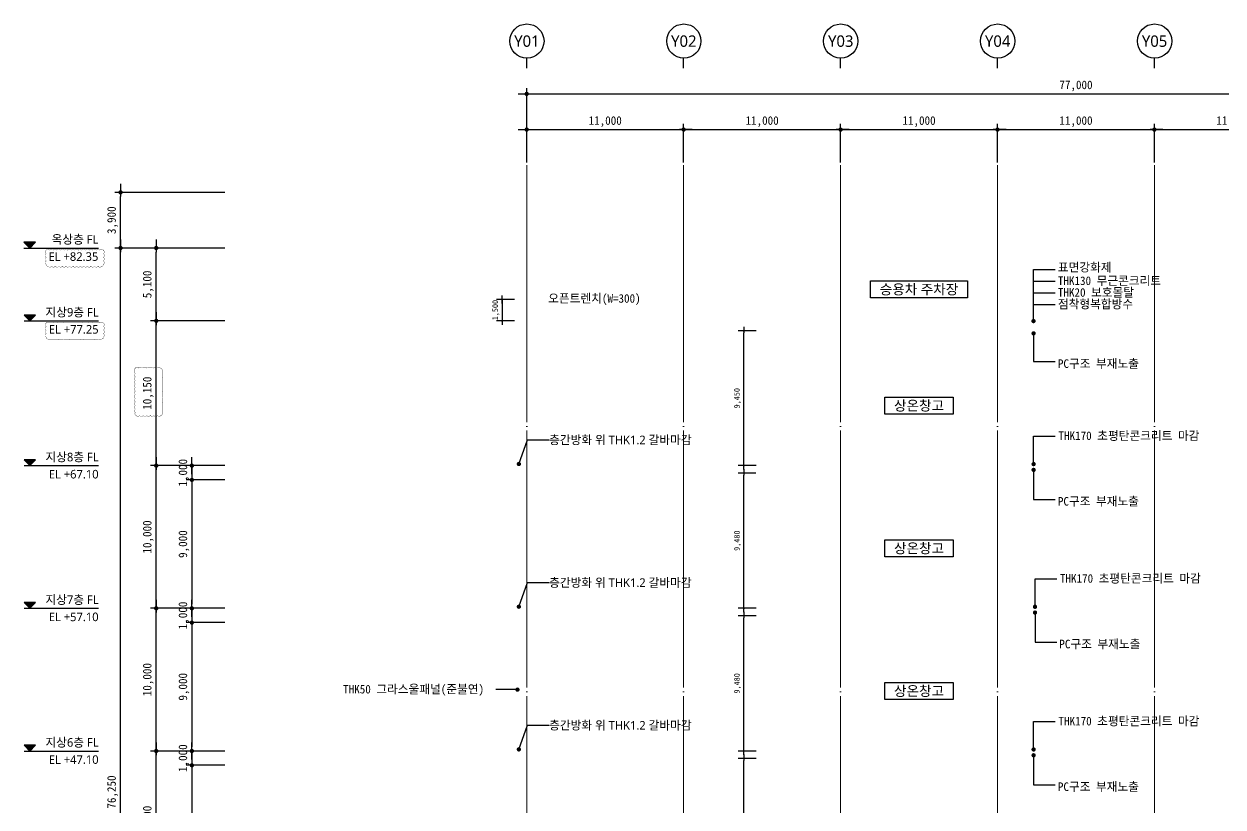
# Model space of a CAD drawing. Header units: inches. Extents: x -1307703 to -645498, y 230939 to 338158.
# Drawn here: x -971703 to -887655, y 283283 to 338158 of the extents above; entities that cross this region are included whole.
import ezdxf
from ezdxf.enums import TextEntityAlignment as Align

# ---------------------------------------------------------------- set-up
doc = ezdxf.new("R2010")
doc.units = ezdxf.units.IN
doc.header["$MEASUREMENT"] = 0
doc.linetypes.add('CEN', pattern=[62, 60, -1, 0, -1])
doc.layers.get('0').update_dxf_attribs({"linetype": 'CONTINUOUS'})
for name, color, linetype, lineweight in [('A-CNTL', 1, 'CEN', 15), ('A-DIMS', 7, 'CONTINUOUS', 25), ('A-MKXS-LEAD', 7, 'CONTINUOUS', 25), ('A-MKXS-TEXT1', 3, 'CONTINUOUS', 25), ('A-MKXX-NAME', 3, 'CONTINUOUS', 25), ('A-MKXX-SYMB', 7, 'CONTINUOUS', 25), ('A-XXXX-SYMB', 7, 'CONTINUOUS', 25), ('A-XXXX-TXT1', 3, 'CONTINUOUS', 25), ('A-XXXX-TXT2', 3, 'CONTINUOUS', 25), ('REV-202205', 20, 'CONTINUOUS', 25)]:
    doc.layers.add(name, color=color, linetype=linetype, lineweight=lineweight)
doc.styles.add('HY울릉도L', font='')
doc.styles.add('돋움', font='')
doc.styles.add('돋움체', font='')
doc.styles.add('맑은고딕', font='malgun.ttf')
doc.styles.get('HY울릉도L').set_extended_font_data('HYwulM')
doc.styles.get('돋움').set_extended_font_data('DotumChe')
doc.styles.get('돋움체').set_extended_font_data('DotumChe')
doc.dimstyles.new('CDIM', dxfattribs={"dimtxt": 3, "dimasz": 1.5, "dimexe": 2, "dimexo": 1, "dimgap": 1, "dimtad": 1, "dimdec": 0, "dimrnd": 0.5, "dimzin": 0, "dimdsep": 32, "dimlunit": 6, "dimtxsty": 'HY울릉도L', "dimblk1": '_CIDOT', "dimblk2": '_CIDOT', "dimsah": 1, "dimcen": 5.5, "dimclrd": 2, "dimclre": 2, "dimclrt": 7, "dimadec": 0, "dimazin": 0, "dimtfac": 1, "dimtdec": 0, "dimtix": 1, "dimtmove": 2, "dimatfit": 1, "dimldrblk": '_CIDOT', "dimfxl": 1, "dimtolj": 1, "dimtzin": 0, "dimlwd": -1, "dimarcsym": 0})

# ---------------------------------------------------------------- blocks, each defined once
blk = doc.blocks.new('_CIDOT')
at = {"color": 0, "linetype": 'ByBlock'}
blk.add_line((2, 0), (-1, 0), dxfattribs=at)
at = {"color": 0, "linetype": 'ByBlock', "const_width": 0.5}
blk.add_lwpolyline([(-0.25, 0, 1), (0.25, 0, 1)], format="xyb", close=True, dxfattribs=at)
blk = doc.blocks.new('*D33')
at = {"layer": 'A-DIMS', "lineweight": -2, "transparency": 16777216}
for p, q in [((-925463, 328458), (-925463, 331158)), ((-914463, 328458), (-914463, 331158))]:
    blk.add_line(p, q, dxfattribs=at)
at = {"layer": 'A-DIMS', "transparency": 16777216}
blk.add_line((-925163, 330758), (-914763, 330758), dxfattribs=at)
at = {"layer": 'A-DIMS', "transparency": 16777216, "xscale": 300, "yscale": 300, "zscale": 300, "rotation": 180}
blk.add_blockref('_CIDOT', (-925463, 330758), dxfattribs=at)
at = {"layer": 'A-DIMS', "transparency": 16777216, "xscale": 300, "yscale": 300, "zscale": 300}
blk.add_blockref('_CIDOT', (-914463, 330758), dxfattribs=at)
at = {"layer": 'A-DIMS', "color": 3, "transparency": 16777216, "insert": (-919963, 331315), "char_height": 600, "attachment_point": 5, "style": '돋움체'}
blk.add_mtext('\\A1;11,000', dxfattribs=at)
blk = doc.blocks.new('*D34')
at = {"layer": 'A-DIMS', "lineweight": -2, "transparency": 16777216}
for p, q in [((-914463, 328458), (-914463, 331158)), ((-903463, 328458), (-903463, 331158))]:
    blk.add_line(p, q, dxfattribs=at)
at = {"layer": 'A-DIMS', "transparency": 16777216}
blk.add_line((-914163, 330758), (-903763, 330758), dxfattribs=at)
at = {"layer": 'A-DIMS', "transparency": 16777216, "xscale": 300, "yscale": 300, "zscale": 300, "rotation": 180}
blk.add_blockref('_CIDOT', (-914463, 330758), dxfattribs=at)
at = {"layer": 'A-DIMS', "transparency": 16777216, "xscale": 300, "yscale": 300, "zscale": 300}
blk.add_blockref('_CIDOT', (-903463, 330758), dxfattribs=at)
at = {"layer": 'A-DIMS', "color": 3, "transparency": 16777216, "insert": (-908963, 331315), "char_height": 600, "attachment_point": 5, "style": '돋움체'}
blk.add_mtext('\\A1;11,000', dxfattribs=at)
blk = doc.blocks.new('*D35')
at = {"layer": 'A-DIMS', "lineweight": -2, "transparency": 16777216}
for p, q in [((-903463, 328458), (-903463, 331158)), ((-892463, 328458), (-892463, 331158))]:
    blk.add_line(p, q, dxfattribs=at)
at = {"layer": 'A-DIMS', "transparency": 16777216}
blk.add_line((-903163, 330758), (-892763, 330758), dxfattribs=at)
at = {"layer": 'A-DIMS', "transparency": 16777216, "xscale": 300, "yscale": 300, "zscale": 300, "rotation": 180}
blk.add_blockref('_CIDOT', (-903463, 330758), dxfattribs=at)
at = {"layer": 'A-DIMS', "transparency": 16777216, "xscale": 300, "yscale": 300, "zscale": 300}
blk.add_blockref('_CIDOT', (-892463, 330758), dxfattribs=at)
at = {"layer": 'A-DIMS', "color": 3, "transparency": 16777216, "insert": (-897963, 331315), "char_height": 600, "attachment_point": 5, "style": '돋움체'}
blk.add_mtext('\\A1;11,000', dxfattribs=at)
blk = doc.blocks.new('*D36')
at = {"layer": 'A-DIMS', "lineweight": -2, "transparency": 16777216}
for p, q in [((-892463, 328458), (-892463, 331158)), ((-881463, 328458), (-881463, 331158))]:
    blk.add_line(p, q, dxfattribs=at)
at = {"layer": 'A-DIMS', "transparency": 16777216}
blk.add_line((-892163, 330758), (-881763, 330758), dxfattribs=at)
at = {"layer": 'A-DIMS', "transparency": 16777216, "xscale": 300, "yscale": 300, "zscale": 300, "rotation": 180}
blk.add_blockref('_CIDOT', (-892463, 330758), dxfattribs=at)
at = {"layer": 'A-DIMS', "transparency": 16777216, "xscale": 300, "yscale": 300, "zscale": 300}
blk.add_blockref('_CIDOT', (-881463, 330758), dxfattribs=at)
at = {"layer": 'A-DIMS', "color": 3, "transparency": 16777216, "insert": (-886963, 331315), "char_height": 600, "attachment_point": 5, "style": '돋움체'}
blk.add_mtext('\\A1;11,000', dxfattribs=at)
blk = doc.blocks.new('*D40')
at = {"layer": 'A-DIMS', "lineweight": -2, "transparency": 16777216}
for p, q in [((-936463, 328458), (-936463, 331158)), ((-925463, 328458), (-925463, 331158))]:
    blk.add_line(p, q, dxfattribs=at)
at = {"layer": 'A-DIMS', "transparency": 16777216}
blk.add_line((-936163, 330758), (-925763, 330758), dxfattribs=at)
at = {"layer": 'A-DIMS', "transparency": 16777216, "xscale": 300, "yscale": 300, "zscale": 300, "rotation": 180}
blk.add_blockref('_CIDOT', (-936463, 330758), dxfattribs=at)
at = {"layer": 'A-DIMS', "transparency": 16777216, "xscale": 300, "yscale": 300, "zscale": 300}
blk.add_blockref('_CIDOT', (-925463, 330758), dxfattribs=at)
at = {"layer": 'A-DIMS', "color": 3, "transparency": 16777216, "insert": (-930963, 331315), "char_height": 600, "attachment_point": 5, "style": '돋움체'}
blk.add_mtext('\\A1;11,000', dxfattribs=at)
blk = doc.blocks.new('*D43')
at = {"layer": 'A-DIMS', "lineweight": -2, "transparency": 16777216}
for p, q in [((-936463, 328458), (-936463, 333658)), ((-859463, 328458), (-859463, 333658))]:
    blk.add_line(p, q, dxfattribs=at)
at = {"layer": 'A-DIMS', "transparency": 16777216}
blk.add_line((-936163, 333258), (-859763, 333258), dxfattribs=at)
at = {"layer": 'A-DIMS', "transparency": 16777216, "xscale": 300, "yscale": 300, "zscale": 300, "rotation": 180}
blk.add_blockref('_CIDOT', (-936463, 333258), dxfattribs=at)
at = {"layer": 'A-DIMS', "transparency": 16777216, "xscale": 300, "yscale": 300, "zscale": 300}
blk.add_blockref('_CIDOT', (-859463, 333258), dxfattribs=at)
at = {"layer": 'A-DIMS', "color": 3, "transparency": 16777216, "insert": (-897963, 333815), "char_height": 600, "attachment_point": 5, "style": '돋움체'}
blk.add_mtext('\\A1;77,000', dxfattribs=at)
blk = doc.blocks.new('*D119')
at = {"layer": 'A-DIMS', "lineweight": -2, "transparency": 16777216}
for p, q in [((-957633, 287208), (-962833, 287208)), ((-957633, 277208), (-962833, 277208))]:
    blk.add_line(p, q, dxfattribs=at)
at = {"layer": 'A-DIMS', "transparency": 16777216}
blk.add_line((-962433, 277508), (-962433, 286908), dxfattribs=at)
at = {"layer": 'A-DIMS', "transparency": 16777216, "xscale": 300, "yscale": 300, "zscale": 300}
for p, rotation in [((-962433, 287208), 90), ((-962433, 277208), 270)]:
    blk.add_blockref('_CIDOT', p, dxfattribs=dict(at, rotation=rotation))
at = {"layer": 'A-DIMS', "color": 3, "transparency": 16777216, "insert": (-962990, 282208), "char_height": 600, "attachment_point": 5, "rotation": 90, "style": '돋움체'}
blk.add_mtext('\\A1;10,000', dxfattribs=at)
blk = doc.blocks.new('*D120')
at = {"layer": 'A-DIMS', "lineweight": -2, "transparency": 16777216}
for p, q in [((-957633, 297208), (-962833, 297208)), ((-957633, 287208), (-962833, 287208))]:
    blk.add_line(p, q, dxfattribs=at)
at = {"layer": 'A-DIMS', "transparency": 16777216}
blk.add_line((-962433, 287508), (-962433, 296908), dxfattribs=at)
at = {"layer": 'A-DIMS', "transparency": 16777216, "xscale": 300, "yscale": 300, "zscale": 300}
for p, rotation in [((-962433, 297208), 90), ((-962433, 287208), 270)]:
    blk.add_blockref('_CIDOT', p, dxfattribs=dict(at, rotation=rotation))
at = {"layer": 'A-DIMS', "color": 3, "transparency": 16777216, "insert": (-962990, 292208), "char_height": 600, "attachment_point": 5, "rotation": 90, "style": '돋움체'}
blk.add_mtext('\\A1;10,000', dxfattribs=at)
blk = doc.blocks.new('*D121')
at = {"layer": 'A-DIMS', "lineweight": -2, "transparency": 16777216}
for p, q in [((-957633, 307208), (-962833, 307208)), ((-957633, 297208), (-962833, 297208))]:
    blk.add_line(p, q, dxfattribs=at)
at = {"layer": 'A-DIMS', "transparency": 16777216}
blk.add_line((-962433, 297508), (-962433, 306908), dxfattribs=at)
at = {"layer": 'A-DIMS', "transparency": 16777216, "xscale": 300, "yscale": 300, "zscale": 300}
for p, rotation in [((-962433, 307208), 90), ((-962433, 297208), 270)]:
    blk.add_blockref('_CIDOT', p, dxfattribs=dict(at, rotation=rotation))
at = {"layer": 'A-DIMS', "color": 3, "transparency": 16777216, "insert": (-962990, 302208), "char_height": 600, "attachment_point": 5, "rotation": 90, "style": '돋움체'}
blk.add_mtext('\\A1;10,000', dxfattribs=at)
blk = doc.blocks.new('*D122')
at = {"layer": 'A-DIMS', "lineweight": -2, "transparency": 16777216}
for p, q in [((-957633, 322458), (-965333, 322458)), ((-957633, 246208), (-965333, 246208))]:
    blk.add_line(p, q, dxfattribs=at)
at = {"layer": 'A-DIMS', "transparency": 16777216}
blk.add_line((-964933, 246508), (-964933, 322158), dxfattribs=at)
at = {"layer": 'A-DIMS', "transparency": 16777216, "xscale": 300, "yscale": 300, "zscale": 300}
for p, rotation in [((-964933, 322458), 90), ((-964933, 246208), 270)]:
    blk.add_blockref('_CIDOT', p, dxfattribs=dict(at, rotation=rotation))
at = {"layer": 'A-DIMS', "color": 3, "transparency": 16777216, "insert": (-965490, 284333), "char_height": 600, "attachment_point": 5, "rotation": 90, "style": '돋움체'}
blk.add_mtext('\\A1;76,250', dxfattribs=at)
blk = doc.blocks.new('*D123')
at = {"layer": 'A-DIMS', "lineweight": -2, "transparency": 16777216}
for p, q in [((-957633, 317358), (-962833, 317358)), ((-957633, 307208), (-962833, 307208))]:
    blk.add_line(p, q, dxfattribs=at)
at = {"layer": 'A-DIMS', "transparency": 16777216}
blk.add_line((-962433, 307508), (-962433, 317058), dxfattribs=at)
at = {"layer": 'A-DIMS', "transparency": 16777216, "xscale": 300, "yscale": 300, "zscale": 300}
for p, rotation in [((-962433, 317358), 90), ((-962433, 307208), 270)]:
    blk.add_blockref('_CIDOT', p, dxfattribs=dict(at, rotation=rotation))
at = {"layer": 'A-DIMS', "color": 3, "transparency": 16777216, "insert": (-962990, 312283), "char_height": 600, "attachment_point": 5, "rotation": 90, "style": '돋움체'}
blk.add_mtext('\\A1;10,150', dxfattribs=at)
blk = doc.blocks.new('*D124')
at = {"layer": 'A-DIMS', "lineweight": -2, "transparency": 16777216}
for p, q in [((-957633, 322458), (-962833, 322458)), ((-957633, 317358), (-962833, 317358))]:
    blk.add_line(p, q, dxfattribs=at)
at = {"layer": 'A-DIMS', "transparency": 16777216}
blk.add_line((-962433, 317658), (-962433, 322158), dxfattribs=at)
at = {"layer": 'A-DIMS', "transparency": 16777216, "xscale": 300, "yscale": 300, "zscale": 300}
for p, rotation in [((-962433, 322458), 90), ((-962433, 317358), 270)]:
    blk.add_blockref('_CIDOT', p, dxfattribs=dict(at, rotation=rotation))
at = {"layer": 'A-DIMS', "color": 3, "transparency": 16777216, "insert": (-962990, 319908), "char_height": 600, "attachment_point": 5, "rotation": 90, "style": '돋움체'}
blk.add_mtext('\\A1;5,100', dxfattribs=at)
blk = doc.blocks.new('*D96')
at = {"layer": 'A-DIMS', "lineweight": -2, "transparency": 16777216}
for p, q in [((-957633, 326358), (-965333, 326358)), ((-957633, 322458), (-965333, 322458))]:
    blk.add_line(p, q, dxfattribs=at)
at = {"layer": 'A-DIMS', "transparency": 16777216}
blk.add_line((-964933, 322758), (-964933, 326058), dxfattribs=at)
at = {"layer": 'A-DIMS', "transparency": 16777216, "xscale": 300, "yscale": 300, "zscale": 300}
for p, rotation in [((-964933, 326358), 90), ((-964933, 322458), 270)]:
    blk.add_blockref('_CIDOT', p, dxfattribs=dict(at, rotation=rotation))
at = {"layer": 'A-DIMS', "color": 3, "transparency": 16777216, "insert": (-965490, 324408), "char_height": 600, "attachment_point": 5, "rotation": 90, "style": '돋움체'}
blk.add_mtext('\\A1;3,900', dxfattribs=at)
blk = doc.blocks.new('*D101')
at = {"layer": 'A-DIMS', "transparency": 16777216}
for p, q in [((-959933, 307508), (-959933, 307808)), ((-959933, 307208), (-959933, 306208)), ((-959933, 305908), (-959933, 305608))]:
    blk.add_line(p, q, dxfattribs=at)
at = {"layer": 'A-DIMS', "lineweight": -2, "transparency": 16777216}
for p, q in [((-957633, 307208), (-960333, 307208)), ((-957633, 306208), (-960333, 306208))]:
    blk.add_line(p, q, dxfattribs=at)
at = {"layer": 'A-DIMS', "transparency": 16777216, "xscale": 300, "yscale": 300, "zscale": 300}
for p, rotation in [((-959933, 307208), 270), ((-959933, 306208), 90)]:
    blk.add_blockref('_CIDOT', p, dxfattribs=dict(at, rotation=rotation))
at = {"layer": 'A-DIMS', "color": 3, "transparency": 16777216, "insert": (-960490, 306708), "char_height": 600, "attachment_point": 5, "rotation": 90, "style": '돋움체'}
blk.add_mtext('\\A1;1,000', dxfattribs=at)
blk = doc.blocks.new('*D102')
at = {"layer": 'A-DIMS', "lineweight": -2, "transparency": 16777216}
for p, q in [((-957633, 306208), (-960333, 306208)), ((-957633, 297208), (-960333, 297208))]:
    blk.add_line(p, q, dxfattribs=at)
at = {"layer": 'A-DIMS', "transparency": 16777216}
blk.add_line((-959933, 305908), (-959933, 297508), dxfattribs=at)
at = {"layer": 'A-DIMS', "transparency": 16777216, "xscale": 300, "yscale": 300, "zscale": 300}
for p, rotation in [((-959933, 306208), 90), ((-959933, 297208), 270)]:
    blk.add_blockref('_CIDOT', p, dxfattribs=dict(at, rotation=rotation))
at = {"layer": 'A-DIMS', "color": 3, "transparency": 16777216, "insert": (-960490, 301708), "char_height": 600, "attachment_point": 5, "rotation": 90, "style": '돋움체'}
blk.add_mtext('\\A1;9,000', dxfattribs=at)
blk = doc.blocks.new('*D103')
at = {"layer": 'A-DIMS', "transparency": 16777216}
for p, q in [((-959933, 297508), (-959933, 297808)), ((-959933, 297208), (-959933, 296208)), ((-959933, 295908), (-959933, 295608))]:
    blk.add_line(p, q, dxfattribs=at)
at = {"layer": 'A-DIMS', "lineweight": -2, "transparency": 16777216}
for p, q in [((-957633, 297208), (-960333, 297208)), ((-957633, 296208), (-960333, 296208))]:
    blk.add_line(p, q, dxfattribs=at)
at = {"layer": 'A-DIMS', "transparency": 16777216, "xscale": 300, "yscale": 300, "zscale": 300}
for p, rotation in [((-959933, 297208), 270), ((-959933, 296208), 90)]:
    blk.add_blockref('_CIDOT', p, dxfattribs=dict(at, rotation=rotation))
at = {"layer": 'A-DIMS', "color": 3, "transparency": 16777216, "insert": (-960490, 296708), "char_height": 600, "attachment_point": 5, "rotation": 90, "style": '돋움체'}
blk.add_mtext('\\A1;1,000', dxfattribs=at)
blk = doc.blocks.new('*D104')
at = {"layer": 'A-DIMS', "lineweight": -2, "transparency": 16777216}
for p, q in [((-957633, 296208), (-960333, 296208)), ((-957633, 287208), (-960333, 287208))]:
    blk.add_line(p, q, dxfattribs=at)
at = {"layer": 'A-DIMS', "transparency": 16777216}
blk.add_line((-959933, 295908), (-959933, 287508), dxfattribs=at)
at = {"layer": 'A-DIMS', "transparency": 16777216, "xscale": 300, "yscale": 300, "zscale": 300}
for p, rotation in [((-959933, 296208), 90), ((-959933, 287208), 270)]:
    blk.add_blockref('_CIDOT', p, dxfattribs=dict(at, rotation=rotation))
at = {"layer": 'A-DIMS', "color": 3, "transparency": 16777216, "insert": (-960490, 291708), "char_height": 600, "attachment_point": 5, "rotation": 90, "style": '돋움체'}
blk.add_mtext('\\A1;9,000', dxfattribs=at)
blk = doc.blocks.new('*D105')
at = {"layer": 'A-DIMS', "transparency": 16777216}
for p, q in [((-959933, 287508), (-959933, 287808)), ((-959933, 287208), (-959933, 286208)), ((-959933, 285908), (-959933, 285608))]:
    blk.add_line(p, q, dxfattribs=at)
at = {"layer": 'A-DIMS', "lineweight": -2, "transparency": 16777216}
for p, q in [((-957633, 287208), (-960333, 287208)), ((-957633, 286208), (-960333, 286208))]:
    blk.add_line(p, q, dxfattribs=at)
at = {"layer": 'A-DIMS', "transparency": 16777216, "xscale": 300, "yscale": 300, "zscale": 300}
for p, rotation in [((-959933, 287208), 270), ((-959933, 286208), 90)]:
    blk.add_blockref('_CIDOT', p, dxfattribs=dict(at, rotation=rotation))
at = {"layer": 'A-DIMS', "color": 3, "transparency": 16777216, "insert": (-960490, 286708), "char_height": 600, "attachment_point": 5, "rotation": 90, "style": '돋움체'}
blk.add_mtext('\\A1;1,000', dxfattribs=at)
blk = doc.blocks.new('*D106')
at = {"layer": 'A-DIMS', "lineweight": -2, "transparency": 16777216}
for p, q in [((-957633, 286208), (-960333, 286208)), ((-957633, 277208), (-960333, 277208))]:
    blk.add_line(p, q, dxfattribs=at)
at = {"layer": 'A-DIMS', "transparency": 16777216}
blk.add_line((-959933, 285908), (-959933, 277508), dxfattribs=at)
at = {"layer": 'A-DIMS', "transparency": 16777216, "xscale": 300, "yscale": 300, "zscale": 300}
for p, rotation in [((-959933, 286208), 90), ((-959933, 277208), 270)]:
    blk.add_blockref('_CIDOT', p, dxfattribs=dict(at, rotation=rotation))
at = {"layer": 'A-DIMS', "color": 3, "transparency": 16777216, "insert": (-960490, 281708), "char_height": 600, "attachment_point": 5, "rotation": 90, "style": '돋움체'}
blk.add_mtext('\\A1;9,000', dxfattribs=at)
blk = doc.blocks.new('*D176')
at = {"layer": 'A-DIMS', "lineweight": -2, "transparency": 16777216}
for p, q in [((-937313, 318858), (-938583, 318858)), ((-937313, 317358), (-938583, 317358))]:
    blk.add_line(p, q, dxfattribs=at)
at = {"layer": 'A-DIMS', "transparency": 16777216}
for p, q in [((-938183, 318998), (-938183, 319138)), ((-938183, 318858), (-938183, 317358)), ((-938183, 317218), (-938183, 317078))]:
    blk.add_line(p, q, dxfattribs=at)
at = {"layer": 'A-DIMS', "transparency": 16777216, "xscale": 140, "yscale": 140, "zscale": 140}
for p, rotation in [((-938183, 318858), 270), ((-938183, 317358), 90)]:
    blk.add_blockref('_CIDOT', p, dxfattribs=dict(at, rotation=rotation))
at = {"layer": 'A-DIMS', "color": 3, "transparency": 16777216, "insert": (-938622, 318108), "char_height": 400, "attachment_point": 5, "rotation": 90, "style": '돋움체'}
blk.add_mtext('\\A1;1,500', dxfattribs=at)
blk = doc.blocks.new('*D202')
at = {"layer": 'A-DIMS', "lineweight": -2, "transparency": 16777216}
for p, q in [((-920375, 316658), (-921643, 316658)), ((-920373, 307208), (-921643, 307208))]:
    blk.add_line(p, q, dxfattribs=at)
at = {"layer": 'A-DIMS', "transparency": 16777216}
blk.add_line((-921243, 307348), (-921243, 316518), dxfattribs=at)
at = {"layer": 'A-DIMS', "transparency": 16777216, "xscale": 140, "yscale": 140, "zscale": 140}
for p, rotation in [((-921243, 316658), 90), ((-921243, 307208), 270)]:
    blk.add_blockref('_CIDOT', p, dxfattribs=dict(at, rotation=rotation))
at = {"layer": 'A-DIMS', "color": 3, "transparency": 16777216, "insert": (-921681, 311933), "char_height": 400, "attachment_point": 5, "rotation": 90, "style": '돋움체'}
blk.add_mtext('\\A1;9,450', dxfattribs=at)
blk = doc.blocks.new('*D203')
at = {"layer": 'A-DIMS', "lineweight": -2, "transparency": 16777216}
for p, q in [((-920413, 306688), (-921643, 306688)), ((-920373, 297208), (-921643, 297208))]:
    blk.add_line(p, q, dxfattribs=at)
at = {"layer": 'A-DIMS', "transparency": 16777216}
blk.add_line((-921243, 297348), (-921243, 306548), dxfattribs=at)
at = {"layer": 'A-DIMS', "transparency": 16777216, "xscale": 140, "yscale": 140, "zscale": 140}
for p, rotation in [((-921243, 306688), 90), ((-921243, 297208), 270)]:
    blk.add_blockref('_CIDOT', p, dxfattribs=dict(at, rotation=rotation))
at = {"layer": 'A-DIMS', "color": 3, "transparency": 16777216, "insert": (-921681, 301948), "char_height": 400, "attachment_point": 5, "rotation": 90, "style": '돋움체'}
blk.add_mtext('\\A1;9,480', dxfattribs=at)
blk = doc.blocks.new('*D204')
at = {"layer": 'A-DIMS', "lineweight": -2, "transparency": 16777216}
for p, q in [((-920373, 296688), (-921643, 296688)), ((-920373, 287208), (-921643, 287208))]:
    blk.add_line(p, q, dxfattribs=at)
at = {"layer": 'A-DIMS', "transparency": 16777216}
blk.add_line((-921243, 287348), (-921243, 296548), dxfattribs=at)
at = {"layer": 'A-DIMS', "transparency": 16777216, "xscale": 140, "yscale": 140, "zscale": 140}
for p, rotation in [((-921243, 296688), 90), ((-921243, 287208), 270)]:
    blk.add_blockref('_CIDOT', p, dxfattribs=dict(at, rotation=rotation))
at = {"layer": 'A-DIMS', "color": 3, "transparency": 16777216, "insert": (-921681, 291948), "char_height": 400, "attachment_point": 5, "rotation": 90, "style": '돋움체'}
blk.add_mtext('\\A1;9,480', dxfattribs=at)
blk = doc.blocks.new('*D205')
at = {"layer": 'A-DIMS', "lineweight": -2, "transparency": 16777216}
for p, q in [((-920373, 286688), (-921643, 286688)), ((-920373, 277208), (-921643, 277208))]:
    blk.add_line(p, q, dxfattribs=at)
at = {"layer": 'A-DIMS', "transparency": 16777216}
blk.add_line((-921243, 277348), (-921243, 286548), dxfattribs=at)
at = {"layer": 'A-DIMS', "transparency": 16777216, "xscale": 140, "yscale": 140, "zscale": 140}
for p, rotation in [((-921243, 286688), 90), ((-921243, 277208), 270)]:
    blk.add_blockref('_CIDOT', p, dxfattribs=dict(at, rotation=rotation))
at = {"layer": 'A-DIMS', "color": 3, "transparency": 16777216, "insert": (-921681, 281948), "char_height": 400, "attachment_point": 5, "rotation": 90, "style": '돋움체'}
blk.add_mtext('\\A1;9,480', dxfattribs=at)

msp = doc.modelspace()

# ---------------------------------------------------------------- hatches: boundary and pattern name
at = {"layer": 'A-XXXX-SYMB'}
for points in [[(-971303.3, 322458.1), (-970903.3, 322858.1), (-971703.3, 322858.1)], [(-971286.2, 317358.1), (-970886.2, 317758.1), (-971686.2, 317758.1)], [(-971286.2, 307208.1), (-970886.2, 307608.1), (-971686.2, 307608.1)], [(-971286.2, 297208.1), (-970886.2, 297608.1), (-971686.2, 297608.1)], [(-971286.2, 287208.1), (-970886.2, 287608.1), (-971686.2, 287608.1)]]:
    msp.add_hatch(color=256, dxfattribs=at).paths.add_polyline_path(points)

# ---------------------------------------------------------------- linework, layer by layer
at = {"layer": 'A-CNTL', "ltscale": 300}
for p, q in [((-936462.8, 328258.1), (-936462.8, 232379.2)), ((-925462.8, 328258.1), (-925462.8, 232379.2)), ((-914462.8, 328258.1), (-914462.8, 232379.2)), ((-903462.8, 328258.1), (-903462.8, 232379.2)), ((-892462.8, 328258.1), (-892462.8, 232379.2))]:
    msp.add_line(p, q, dxfattribs=at)
at = {"layer": 'A-MKXS-LEAD'}
for p, q in [((-900939.6, 317335.1), (-900932.3, 320953.4)), ((-900932.3, 320953.4), (-899415.2, 320953.4)), ((-900932.3, 320133.9), (-899415.2, 320133.9)), ((-900932.3, 319314.4), (-899415.2, 319314.4)), ((-900932.3, 318494.9), (-899415.2, 318494.9)), ((-900932.3, 316478.5), (-900932.3, 314494.9)), ((-900932.3, 314494.9), (-899415.2, 314494.9)), ((-937012.8, 307320.7), (-936410.4, 309008)), ((-936410.4, 309008), (-934893.3, 309008)), ((-900932.3, 307314.9), (-900932.3, 309271.2)), ((-900932.3, 309271.2), (-899415.2, 309271.2)), ((-900932.3, 306908.1), (-900932.3, 304844.9)), ((-900932.3, 304844.9), (-899415.2, 304844.9)), ((-900832.3, 297314.9), (-900832.3, 299271.2)), ((-900832.3, 299271.2), (-899315.2, 299271.2)), ((-937012.8, 297320.7), (-936410.4, 299008)), ((-936410.4, 299008), (-934893.3, 299008)), ((-900832.3, 296908.1), (-900832.3, 294844.9)), ((-900832.3, 294844.9), (-899315.2, 294844.9)), ((-937112.8, 291509.6), (-938629.9, 291509.6)), ((-900932.3, 287314.9), (-900932.3, 289271.2)), ((-900932.3, 289271.2), (-899415.2, 289271.2)), ((-937012.8, 287320.7), (-936410.4, 289008)), ((-936410.4, 289008), (-934893.3, 289008)), ((-900932.3, 286908.1), (-900932.3, 284844.9)), ((-900932.3, 284844.9), (-899415.2, 284844.9))]:
    msp.add_line(p, q, dxfattribs=at)
msp.add_lwpolyline([(-936482.8, 317358.1, 0, 200, 0), (-936182.8, 317877.7, 0, 0, 0), (-935586.8, 318910, 0, 0, 0), (-934786.8, 318910, 0, 0, 0)], format="xyseb", dxfattribs=at)
at = {"layer": 'A-MKXS-LEAD', "const_width": 150}
for points in [[(-900939.6, 317260.1, -1), (-900939.6, 317410.1, -1)], [(-900932.3, 316553.5, 1), (-900932.3, 316403.5, 1)], [(-937012.8, 307245.7, -1), (-937012.8, 307395.7, -1)], [(-900932.3, 307239.9, -1), (-900932.3, 307389.9, -1)], [(-900932.3, 306983.1, 1), (-900932.3, 306833.1, 1)], [(-937012.8, 297245.7, -1), (-937012.8, 297395.7, -1)], [(-900832.3, 297239.9, -1), (-900832.3, 297389.9, -1)], [(-900832.3, 296983.1, 1), (-900832.3, 296833.1, 1)], [(-937112.8, 291584.6, -1), (-937112.8, 291434.6, -1)], [(-937012.8, 287245.7, -1), (-937012.8, 287395.7, -1)], [(-900932.3, 287239.9, -1), (-900932.3, 287389.9, -1)], [(-900932.3, 286983.1, 1), (-900932.3, 286833.1, 1)]]:
    msp.add_lwpolyline(points, format="xyb", close=True, dxfattribs=at)
at = {"layer": 'A-MKXX-SYMB'}
for points in [[(-905562.8, 318958.1), (-912362.8, 318958.1), (-912362.8, 320158.1), (-905562.8, 320158.1)], [(-906562.8, 310815.2), (-911362.8, 310815.2), (-911362.8, 312015.2), (-906562.8, 312015.2)], [(-906562.8, 300815.2), (-911362.8, 300815.2), (-911362.8, 302015.2), (-906562.8, 302015.2)], [(-906562.8, 290815.2), (-911362.8, 290815.2), (-911362.8, 292015.2), (-906562.8, 292015.2)]]:
    msp.add_lwpolyline(points, close=True, dxfattribs=at)
at = {"layer": 'A-XXXX-SYMB'}
for p, q in [((-936462.8, 335058.1), (-936462.8, 335758.1)), ((-925462.8, 335058.1), (-925462.8, 335758.1)), ((-914462.8, 335058.1), (-914462.8, 335758.1)), ((-903462.8, 335058.1), (-903462.8, 335758.1)), ((-892462.8, 335058.1), (-892462.8, 335758.1)), ((-971703.3, 322858.1), (-971303.3, 322458.1)), ((-970903.3, 322858.1), (-971703.3, 322858.1)), ((-971303.3, 322458.1), (-970903.3, 322858.1)), ((-971703.3, 322458.1), (-966490, 322458.1)), ((-971686.2, 317758.1), (-971286.2, 317358.1)), ((-970886.2, 317758.1), (-971686.2, 317758.1)), ((-971286.2, 317358.1), (-970886.2, 317758.1)), ((-971686.2, 317358.1), (-966472.9, 317358.1)), ((-971686.2, 307608.1), (-971286.2, 307208.1)), ((-970886.2, 307608.1), (-971686.2, 307608.1)), ((-971686.2, 307208.1), (-966472.9, 307208.1)), ((-971286.2, 307208.1), (-970886.2, 307608.1)), ((-971686.2, 297608.1), (-971286.2, 297208.1)), ((-970886.2, 297608.1), (-971686.2, 297608.1)), ((-971286.2, 297208.1), (-970886.2, 297608.1)), ((-971686.2, 297208.1), (-966472.9, 297208.1)), ((-971686.2, 287608.1), (-971286.2, 287208.1)), ((-970886.2, 287608.1), (-971686.2, 287608.1)), ((-971286.2, 287208.1), (-970886.2, 287608.1)), ((-971686.2, 287208.1), (-966472.9, 287208.1))]:
    msp.add_line(p, q, dxfattribs=at)
for centre in [(-936451.1, 336958.1), (-925451.1, 336958.1), (-914451.1, 336958.1), (-903451.1, 336958.1), (-892451.1, 336958.1)]:
    msp.add_circle(centre, 1200, dxfattribs=at)
at = {"layer": 'REV-202205', "const_width": 20}
for points in [[(-970142.4, 322306.2, -0.5205671), (-969892.4, 322306.2, -0.5205671), (-969642.4, 322306.2, -0.5205671), (-969392.4, 322306.2, -0.5205671), (-969142.4, 322306.2, -0.5205671), (-968892.4, 322306.2, -0.5205671), (-968642.4, 322306.2, -0.5205671), (-968392.4, 322306.2, -0.5205671), (-968142.4, 322306.2, -0.5205671), (-967892.4, 322306.2, -0.5205671), (-967642.4, 322306.2, -0.5205671), (-967392.4, 322306.2, -0.5205671), (-967142.4, 322306.2, -0.5205671), (-966892.4, 322306.2, -0.5205671), (-966642.4, 322306.2, -0.5205671), (-966392.4, 322306.2, -0.5205671), (-966142.4, 322306.2, -0.5205671), (-966138.5, 322060, -0.5205671), (-966138.5, 321810, -0.5205671), (-966138.5, 321560, -0.5205671), (-966138.5, 321310, -0.5205671), (-966260.9, 321182.3, -0.5205671), (-966510.9, 321182.3, -0.5205671), (-966760.9, 321182.3, -0.5205671), (-967010.9, 321182.3, -0.5205671), (-967260.9, 321182.3, -0.5205671), (-967510.9, 321182.3, -0.5205671), (-967760.9, 321182.3, -0.5205671), (-968010.9, 321182.3, -0.5205671), (-968260.9, 321182.3, -0.5205671), (-968510.9, 321182.3, -0.5205671), (-968760.9, 321182.3, -0.5205671), (-969010.9, 321182.3, -0.5205671), (-969260.9, 321182.3, -0.5205671), (-969510.9, 321182.3, -0.5205671), (-969760.9, 321182.3, -0.5205671), (-970010.9, 321182.3, -0.5205671), (-970142.4, 321300.8, -0.5205671), (-970142.4, 321550.8, -0.5205671), (-970142.4, 321800.8, -0.5205671), (-970142.4, 322050.8, -0.5205671)], [(-970142.4, 317206.2, -0.5205671), (-969892.4, 317206.2, -0.5205671), (-969642.4, 317206.2, -0.5205671), (-969392.4, 317206.2, -0.5205671), (-969142.4, 317206.2, -0.5205671), (-968892.4, 317206.2, -0.5205671), (-968642.4, 317206.2, -0.5205671), (-968392.4, 317206.2, -0.5205671), (-968142.4, 317206.2, -0.5205671), (-967892.4, 317206.2, -0.5205671), (-967642.4, 317206.2, -0.5205671), (-967392.4, 317206.2, -0.5205671), (-967142.4, 317206.2, -0.5205671), (-966892.4, 317206.2, -0.5205671), (-966642.4, 317206.2, -0.5205671), (-966392.4, 317206.2, -0.5205671), (-966142.4, 317206.2, -0.5205671), (-966138.5, 316960, -0.5205671), (-966138.5, 316710, -0.5205671), (-966138.5, 316460, -0.5205671), (-966138.5, 316210, -0.5205671), (-966260.9, 316082.3, -0.5205671), (-966510.9, 316082.3, -0.5205671), (-966760.9, 316082.3, -0.5205671), (-967010.9, 316082.3, -0.5205671), (-967260.9, 316082.3, -0.5205671), (-967510.9, 316082.3, -0.5205671), (-967760.9, 316082.3, -0.5205671), (-968010.9, 316082.3, -0.5205671), (-968260.9, 316082.3, -0.5205671), (-968510.9, 316082.3, -0.5205671), (-968760.9, 316082.3, -0.5205671), (-969010.9, 316082.3, -0.5205671), (-969260.9, 316082.3, -0.5205671), (-969510.9, 316082.3, -0.5205671), (-969760.9, 316082.3, -0.5205671), (-970010.9, 316082.3, -0.5205671), (-970142.4, 316200.8, -0.5205671), (-970142.4, 316450.8, -0.5205671), (-970142.4, 316700.8, -0.5205671), (-970142.4, 316950.8, -0.5205671)], [(-963893.6, 314039.8, -0.5205671), (-963643.6, 314039.8, -0.5205671), (-963393.6, 314039.8, -0.5205671), (-963143.6, 314039.8, -0.5205671), (-962893.6, 314039.8, -0.5205671), (-962643.6, 314039.8, -0.5205671), (-962393.6, 314039.8, -0.5205671), (-962143.6, 314039.8, -0.5205671), (-962029.4, 313904, -0.5205671), (-962029.4, 313654, -0.5205671), (-962029.4, 313404, -0.5205671), (-962029.4, 313154, -0.5205671), (-962029.4, 312904, -0.5205671), (-962029.4, 312654, -0.5205671), (-962029.4, 312404, -0.5205671), (-962029.4, 312154, -0.5205671), (-962029.4, 311904, -0.5205671), (-962029.4, 311654, -0.5205671), (-962029.4, 311404, -0.5205671), (-962029.4, 311154, -0.5205671), (-962029.4, 310904, -0.5205671), (-962098.5, 310723.1, -0.5205671), (-962348.5, 310723.1, -0.5205671), (-962598.5, 310723.1, -0.5205671), (-962848.5, 310723.1, -0.5205671), (-963098.5, 310723.1, -0.5205671), (-963348.5, 310723.1, -0.5205671), (-963598.5, 310723.1, -0.5205671), (-963848.5, 310723.1, -0.5205671), (-963893.6, 310928, -0.5205671), (-963893.6, 311178, -0.5205671), (-963893.6, 311428, -0.5205671), (-963893.6, 311678, -0.5205671), (-963893.6, 311928, -0.5205671), (-963893.6, 312178, -0.5205671), (-963893.6, 312428, -0.5205671), (-963893.6, 312678, -0.5205671), (-963893.6, 312928, -0.5205671), (-963893.6, 313178, -0.5205671), (-963893.6, 313428, -0.5205671), (-963893.6, 313678, -0.5205671)]]:
    msp.add_lwpolyline(points, format="xyb", close=True, dxfattribs=at)

# ---------------------------------------------------------------- texts
at = {"layer": 'A-MKXS-TEXT1'}
for s, style, p in [('표면강화제', '돋움체', (-899228.8, 321105.9)), ('THK130 무근콘크리트', '돋움체', (-899228.8, 320164.4)), ('THK20 보호몰탈', '돋움체', (-899228.8, 319344.9)), ('점착형복합방수', '돋움체', (-899228.8, 318525.4)), ('PC구조 부재노출', '돋움체', (-899228.8, 314355.2)), ('층간방화 위 THK1.2 갈바마감', '맑은고딕', (-934893.3, 309008)), ('THK170 초평탄콘크리트 마감', '돋움체', (-899186.5, 309301.7)), ('PC구조 부재노출', '돋움체', (-899228.8, 304705.2)), ('층간방화 위 THK1.2 갈바마감', '맑은고딕', (-934893.3, 299008)), ('THK170 초평탄콘크리트 마감', '돋움체', (-899086.5, 299301.7)), ('PC구조 부재노출', '돋움체', (-899128.8, 294705.2)), ('THK50 그라스울패널(준불연)', '돋움체', (-949330.3, 291540.1)), ('층간방화 위 THK1.2 갈바마감', '맑은고딕', (-934893.3, 289008)), ('THK170 초평탄콘크리트 마감', '돋움체', (-899186.5, 289301.7)), ('PC구조 부재노출', '돋움체', (-899228.8, 284705.2))]:
    msp.add_text(s, height=600, dxfattribs=dict(at, style=style)).set_placement(p, align=Align.MIDDLE_LEFT)
at = {"layer": 'A-MKXX-NAME', "style": '맑은고딕'}
for s, p in [('승용차 주차장', (-908962.8, 319558.1)), ('상온창고', (-908962.8, 311415.2)), ('상온창고', (-908962.8, 301415.2)), ('상온창고', (-908962.8, 291415.2))]:
    msp.add_text(s, height=700, dxfattribs=at).set_placement(p, align=Align.MIDDLE_CENTER)
at = {"layer": 'A-XXXX-TXT1', "style": '맑은고딕'}
for s, p in [('Y01', (-936451.1, 336958.1)), ('Y02', (-925451.1, 336958.1)), ('Y03', (-914451.1, 336958.1)), ('Y04', (-903451.1, 336958.1)), ('Y05', (-892451.1, 336958.1))]:
    msp.add_text(s, height=800, dxfattribs=at).set_placement(p, align=Align.MIDDLE_CENTER)
at = {"layer": 'A-XXXX-TXT2', "style": '맑은고딕'}
for s, p in [('옥상층 FL', (-966490, 323058.1)), ('EL +82.35', (-966490, 321858.1)), ('지상9층 FL', (-966472.9, 317958.1)), ('EL +77.25', (-966472.9, 316758.1)), ('지상8층 FL', (-966472.9, 307808.1)), ('EL +67.10', (-966472.9, 306608.1)), ('지상7층 FL', (-966472.9, 297808.1)), ('EL +57.10', (-966472.9, 296608.1)), ('지상6층 FL', (-966472.9, 287808.1)), ('EL +47.10', (-966472.9, 286608.1))]:
    msp.add_text(s, height=600, dxfattribs=at).set_placement(p, align=Align.MIDDLE_RIGHT)
at = {"layer": 'A-XXXX-TXT2', "style": '돋움'}
msp.add_text('오픈트렌치(W=300)', height=600, dxfattribs=at).set_placement((-934956.8, 318924.7), align=Align.MIDDLE_LEFT)

# ---------------------------------------------------------------- dimensions: what is measured, and where the dimension line sits
at = {"layer": 'A-DIMS'}
for base, p1, p2, angle, override, picture, middle in [((-859462.8, 333258.1), (-936462.8, 328258.1), (-859462.8, 328258.1), 180, {"dimscale": 200, "dimtxsty": '돋움체', "dimclrd": 256, "dimclre": 256, "dimclrt": 3}, '*D43', (-897962.8, 333815.2)), ((-964932.8, 326358.1), (-957432.8, 322458.1), (-957432.8, 326358.1), 90, {"dimscale": 200, "dimtxsty": '돋움체', "dimclrd": 256, "dimclre": 256, "dimclrt": 3}, '*D96', (-965490, 324408.1)), ((-964932.8, 322458.1), (-957432.8, 246208.1), (-957432.8, 322458.1), 90, {"dimscale": 200, "dimtxsty": '돋움체', "dimclrd": 256, "dimclre": 256, "dimclrt": 3}, '*D122', (-965490, 284333.1)), ((-962432.8, 322458.1), (-957432.8, 317358.1), (-957432.8, 322458.1), 90, {"dimscale": 200, "dimtxsty": '돋움체', "dimclrd": 256, "dimclre": 256, "dimclrt": 3}, '*D124', (-962990, 319908.1)), ((-938183.4, 317358.1), (-937112.8, 318858.1), (-937112.8, 317358.1), 90, {"dimscale": 200, "dimtxt": 2, "dimasz": 0.7, "dimtxsty": '돋움체', "dimclrd": 256, "dimclre": 256, "dimclrt": 3}, '*D176', (-938621.5, 318108.1)), ((-962432.8, 317358.1), (-957432.8, 307208.1), (-957432.8, 317358.1), 90, {"dimscale": 200, "dimtxsty": '돋움체', "dimclrd": 256, "dimclre": 256, "dimclrt": 3}, '*D123', (-962990, 312283.1)), ((-921243.1, 316658.1), (-920172.5, 307208.1), (-920175.1, 316658.1), 270, {"dimscale": 200, "dimtxt": 2, "dimasz": 0.7, "dimtxsty": '돋움체', "dimclrd": 256, "dimclre": 256, "dimclrt": 3}, '*D202', (-921681.2, 311933.1)), ((-962432.8, 307208.1), (-957432.8, 297208.1), (-957432.8, 307208.1), 90, {"dimscale": 200, "dimtxsty": '돋움체', "dimclrd": 256, "dimclre": 256, "dimclrt": 3}, '*D121', (-962990, 302208.1)), ((-959932.8, 306208.1), (-957432.8, 307208.1), (-957432.8, 306208.1), 90, {"dimscale": 200, "dimtxsty": '돋움체', "dimclrd": 256, "dimclre": 256, "dimclrt": 3}, '*D101', (-960490, 306708.1)), ((-959932.8, 297208.1), (-957432.8, 306208.1), (-957432.8, 297208.1), 90, {"dimscale": 200, "dimtxsty": '돋움체', "dimclrd": 256, "dimclre": 256, "dimclrt": 3}, '*D102', (-960490, 301708.1)), ((-921243.1, 306688.1), (-920172.5, 297208.1), (-920212.8, 306688.1), 270, {"dimscale": 200, "dimtxt": 2, "dimasz": 0.7, "dimtxsty": '돋움체', "dimclrd": 256, "dimclre": 256, "dimclrt": 3}, '*D203', (-921681.2, 301948.1)), ((-962432.8, 297208.1), (-957432.8, 287208.1), (-957432.8, 297208.1), 90, {"dimscale": 200, "dimtxsty": '돋움체', "dimclrd": 256, "dimclre": 256, "dimclrt": 3}, '*D120', (-962990, 292208.1)), ((-959932.8, 296208.1), (-957432.8, 297208.1), (-957432.8, 296208.1), 90, {"dimscale": 200, "dimtxsty": '돋움체', "dimclrd": 256, "dimclre": 256, "dimclrt": 3}, '*D103', (-960490, 296708.1)), ((-959932.8, 287208.1), (-957432.8, 296208.1), (-957432.8, 287208.1), 90, {"dimscale": 200, "dimtxsty": '돋움체', "dimclrd": 256, "dimclre": 256, "dimclrt": 3}, '*D104', (-960490, 291708.1)), ((-921243.1, 296688.1), (-920172.5, 287208.1), (-920172.5, 296688.1), 270, {"dimscale": 200, "dimtxt": 2, "dimasz": 0.7, "dimtxsty": '돋움체', "dimclrd": 256, "dimclre": 256, "dimclrt": 3}, '*D204', (-921681.2, 291948.1)), ((-962432.8, 287208.1), (-957432.8, 277208.1), (-957432.8, 287208.1), 90, {"dimscale": 200, "dimtxsty": '돋움체', "dimclrd": 256, "dimclre": 256, "dimclrt": 3}, '*D119', (-962990, 282208.1)), ((-959932.8, 286208.1), (-957432.8, 287208.1), (-957432.8, 286208.1), 90, {"dimscale": 200, "dimtxsty": '돋움체', "dimclrd": 256, "dimclre": 256, "dimclrt": 3}, '*D105', (-960490, 286708.1)), ((-959932.8, 277208.1), (-957432.8, 286208.1), (-957432.8, 277208.1), 90, {"dimscale": 200, "dimtxsty": '돋움체', "dimclrd": 256, "dimclre": 256, "dimclrt": 3}, '*D106', (-960490, 281708.1)), ((-921243.1, 286688.1), (-920172.5, 277208.1), (-920172.5, 286688.1), 270, {"dimscale": 200, "dimtxt": 2, "dimasz": 0.7, "dimtxsty": '돋움체', "dimclrd": 256, "dimclre": 256, "dimclrt": 3}, '*D205', (-921681.2, 281948.1))]:
    dim = msp.add_linear_dim(base=base, p1=p1, p2=p2, angle=angle, dimstyle='CDIM', override=override, dxfattribs=at)
    dim.commit()
    dim.dimension.update_dxf_attribs({"geometry": picture, "text_midpoint": middle})
for p1, p2, picture, middle in [((-936462.8, 328258.1), (-925462.8, 328258.1), '*D40', (-930962.8, 331315.2)), ((-925462.8, 328258.1), (-914462.8, 328258.1), '*D33', (-919962.8, 331315.2)), ((-914462.8, 328258.1), (-903462.8, 328258.1), '*D34', (-908962.8, 331315.2)), ((-903462.8, 328258.1), (-892462.8, 328258.1), '*D35', (-897962.8, 331315.2)), ((-892462.8, 328258.1), (-881462.8, 328258.1), '*D36', (-886962.8, 331315.2))]:
    dim = msp.add_aligned_dim(p1=p1, p2=p2, distance=2500, dimstyle='CDIM', override={"dimscale": 200, "dimtxsty": '돋움체', "dimclrd": 256, "dimclre": 256, "dimclrt": 3}, dxfattribs=at)
    dim.commit()
    dim.dimension.update_dxf_attribs({"geometry": picture, "text_midpoint": middle})

doc.saveas('drawing.dxf')
